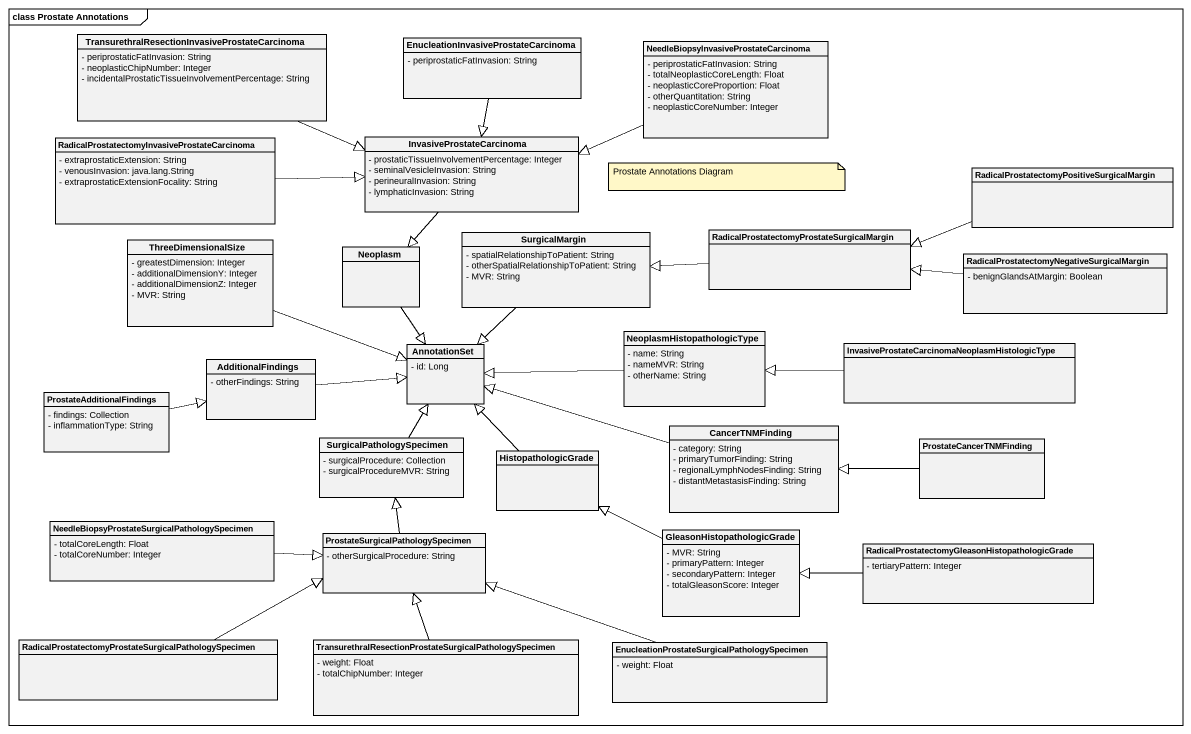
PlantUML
@startuml
mainframe class Prostate Annotations
hide circle
hide empty members
skinparam classAttributeIconSize 0
class "TransurethralResectionInvasiveProstateCarcinoma" as TransurethralResectionInvasi {
  - periprostaticFatInvasion: String
  - neoplasticChipNumber: Integer
  - incidentalProstaticTissueInvolvementPercentage: String
}
class "EnucleationInvasiveProstateCarcinoma" as EnucleationInvasiveProstateC {
  - periprostaticFatInvasion: String
}
class "NeedleBiopsyInvasiveProstateCarcinoma" as NeedleBiopsyInvasiveProstate {
  - periprostaticFatInvasion: String
  - totalNeoplasticCoreLength: Float
  - neoplasticCoreProportion: Float
  - otherQuantitation: String
  - neoplasticCoreNumber: Integer
}
class "RadicalProstatectomyInvasiveProstateCarcinoma" as RadicalProstatectomyInvasive {
  - extraprostaticExtension: String
  - venousInvasion: java.lang.String
  - extraprostaticExtensionFocality: String
}
class InvasiveProstateCarcinoma {
  - prostaticTissueInvolvementPercentage: Integer
  - seminalVesicleInvasion: String
  - perineuralInvasion: String
  - lymphaticInvasion: String
}
class "RadicalProstatectomyPositiveSurgicalMargin" as RadicalProstatectomyPositive
class SurgicalMargin {
  - spatialRelationshipToPatient: String
  - otherSpatialRelationshipToPatient: String
  - MVR: String
}
class "RadicalProstatectomyProstateSurgicalMargin" as RadicalProstatectomyProstate
class ThreeDimensionalSize {
  - greatestDimension: Integer
  - additionalDimensionY: Integer
  - additionalDimensionZ: Integer
  - MVR: String
}
class Neoplasm
class "RadicalProstatectomyNegativeSurgicalMargin" as RadicalProstatectomyNegative {
  - benignGlandsAtMargin: Boolean
}
class AnnotationSet {
  - id: Long
}
class NeoplasmHistopathologicType {
  - name: String
  - nameMVR: String
  - otherName: String
}
class "InvasiveProstateCarcinomaNeoplasmHistologicType" as InvasiveProstateCarcinomaNeo
class ProstateAdditionalFindings {
  - findings: Collection
  - inflammationType: String
}
class AdditionalFindings {
  - otherFindings: String
}
class CancerTNMFinding {
  - category: String
  - primaryTumorFinding: String
  - regionalLymphNodesFinding: String
  - distantMetastasisFinding: String
}
class SurgicalPathologySpecimen {
  - surgicalProcedure: Collection
  - surgicalProcedureMVR: String
}
class HistopathologicGrade
class ProstateCancerTNMFinding
class "NeedleBiopsyProstateSurgicalPathologySpecimen" as NeedleBiopsyProstateSurgical {
  - totalCoreLength: Float
  - totalCoreNumber: Integer
}
class "ProstateSurgicalPathologySpecimen" as ProstateSurgicalPathologySpe {
  - otherSurgicalProcedure: String
}
class GleasonHistopathologicGrade {
  - MVR: String
  - primaryPattern: Integer
  - secondaryPattern: Integer
  - totalGleasonScore: Integer
}
class "RadicalProstatectomyGleasonHistopathologicGrade" as RadicalProstatectomyGleasonH {
  - tertiaryPattern: Integer
}
class "RadicalProstatectomyProstateSurgicalPathologySpecimen" as RadicalProstatectomyProstate_2
class "TransurethralResectionProstateSurgicalPathologySpecimen" as TransurethralResectionProsta {
  - weight: Float
  - totalChipNumber: Integer
}
class "EnucleationProstateSurgicalPathologySpecimen" as EnucleationProstateSurgicalP {
  - weight: Float
}
TransurethralResectionInvasi -right-|> InvasiveProstateCarcinoma
EnucleationInvasiveProstateC --|> InvasiveProstateCarcinoma
NeedleBiopsyInvasiveProstate -left-|> InvasiveProstateCarcinoma
RadicalProstatectomyInvasive -right-|> InvasiveProstateCarcinoma
InvasiveProstateCarcinoma --|> Neoplasm
RadicalProstatectomyPositive -left-|> RadicalProstatectomyProstate
SurgicalMargin --|> AnnotationSet
RadicalProstatectomyProstate -left-|> SurgicalMargin
ThreeDimensionalSize -right-|> AnnotationSet
Neoplasm --|> AnnotationSet
RadicalProstatectomyNegative -left-|> RadicalProstatectomyProstate
NeoplasmHistopathologicType -left-|> AnnotationSet
InvasiveProstateCarcinomaNeo -left-|> NeoplasmHistopathologicType
ProstateAdditionalFindings -right-|> AdditionalFindings
AdditionalFindings -right-|> AnnotationSet
CancerTNMFinding -left-|> AnnotationSet
SurgicalPathologySpecimen -up-|> AnnotationSet
HistopathologicGrade -up-|> AnnotationSet
ProstateCancerTNMFinding -left-|> CancerTNMFinding
NeedleBiopsyProstateSurgical -right-|> ProstateSurgicalPathologySpe
ProstateSurgicalPathologySpe -up-|> SurgicalPathologySpecimen
GleasonHistopathologicGrade -left-|> HistopathologicGrade
RadicalProstatectomyGleasonH -left-|> GleasonHistopathologicGrade
RadicalProstatectomyProstate_2 -right-|> ProstateSurgicalPathologySpe
TransurethralResectionProsta -up-|> ProstateSurgicalPathologySpe
EnucleationProstateSurgicalP -left-|> ProstateSurgicalPathologySpe
note as N1
  Prostate Annotations Diagram
end note
@enduml
